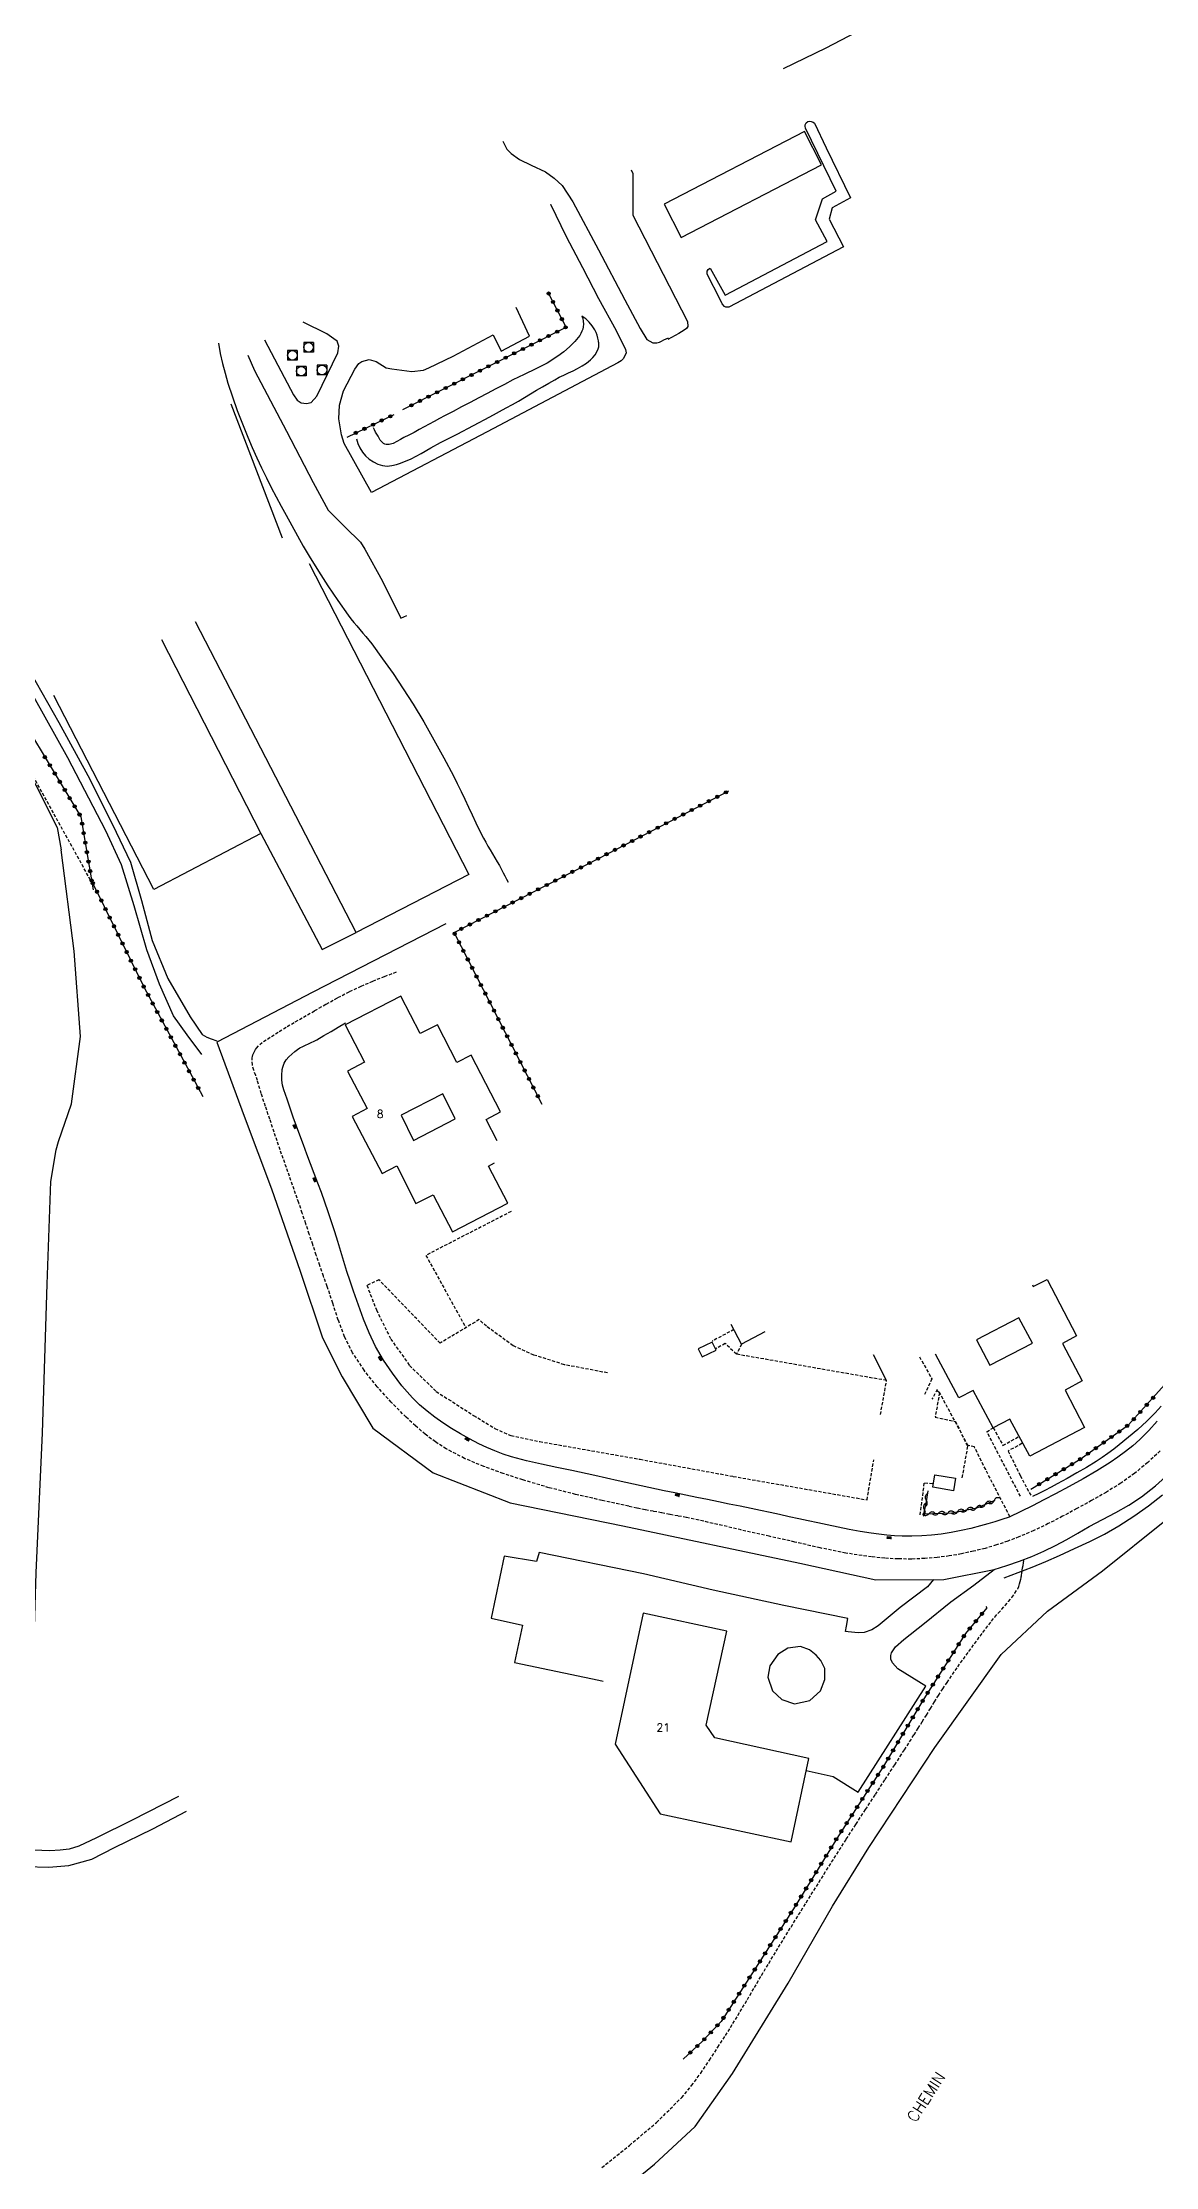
# Model space of a CAD drawing. Header units: millimetres. Extents: x 146997 to 148001, y 141998 to 143001.
# Drawn here: x 147641.2 to 147815.1, y 142335.2 to 142667 of the extents above; entities that cross this region are included whole.
import ezdxf
from ezdxf.enums import TextEntityAlignment as Align

# ---------------------------------------------------------------- set-up
doc = ezdxf.new("R2010")
doc.units = ezdxf.units.MM
doc.linetypes.add('DASHED', pattern=[0.75, 0.5, -0.25])
doc.layers.get('0').update_dxf_attribs({"linetype": 'CONTINUOUS'})
for name, color, linetype in [('W0001', 6, 'DASHED'), ('W0008', 7, 'CONTINUOUS'), ('W0014', 7, 'CONTINUOUS'), ('W0017', 7, 'CONTINUOUS'), ('W0070', 7, 'DASHED'), ('W0101', 7, 'CONTINUOUS'), ('W0104', 1, 'CONTINUOUS'), ('W0112', 1, 'DASHED'), ('W0211', 2, 'CONTINUOUS'), ('W0214', 2, 'CONTINUOUS'), ('W0310', 3, 'CONTINUOUS'), ('W0323', 7, 'CONTINUOUS'), ('W0330', 7, 'CONTINUOUS'), ('W0333', 7, 'CONTINUOUS'), ('W0401', 7, 'CONTINUOUS'), ('W0420', 7, 'CONTINUOUS'), ('W0989', 7, 'CONTINUOUS'), ('W0991', 7, 'CONTINUOUS')]:
    doc.layers.add(name, color=color, linetype=linetype)
doc.styles.get("Standard").update_dxf_attribs({"font": 'romans.shx', "width": 0.85})

# ---------------------------------------------------------------- blocks, each defined once
blk = doc.blocks.new('T401')
for p, q in [((-0.3, 0.3), (0, 0.3)), ((-0.3, -0.25), (-0.3, 0.3)), ((-0.3, 0.15), (0, 0.15)), ((-0.3, 0), (0, 0)), ((0, 0.3), (0, -0.25)), ((-0.3, -0.15), (0, -0.15)), ((-0.3, -0.25), (-0.3, -0.3)), ((-0.3, -0.3), (0, -0.3)), ((0, -0.3), (0, -0.25))]:
    blk.add_line(p, q)
blk = doc.blocks.new('T420')
for p, q in [((0.75, 0.75), (-0.75, 0.75)), ((-0.75, 0.75), (-0.75, -0.75)), ((0.75, 0.75), (0.75, -0.75)), ((0.75, -0.75), (-0.75, -0.75))]:
    blk.add_line(p, q)
blk.add_ellipse((0, 0), major_axis=(-0.53, 0.53), ratio=1, start_param=3.926991, end_param=10.210176)
blk = doc.blocks.new('t323o')
at = {"color": 0, "linetype": 'Continuous'}
for radius in [0.25, 0.15]:
    blk.add_circle((0, 0), radius, dxfattribs=at)
blk = doc.blocks.new('t310o')
at = {"color": 0, "linetype": 'Continuous'}
for centre, start, end in [((-0.5, 0.38), 216.8699, 323.1304), ((0.5, -0.37), 36.8699, 143.1303)]:
    blk.add_arc(centre, 0.625, start, end, dxfattribs=at)

msp = doc.modelspace()

# ---------------------------------------------------------------- linework, layer by layer
at = {"layer": 'W0001'}
msp.add_lwpolyline([(147815.82, 142446.98), (147813.87, 142445.17), (147811.82, 142443.48), (147809.66, 142441.95), (147807.41, 142440.55), (147805.1, 142439.24), (147802.79, 142437.97), (147800.57, 142436.77), (147798.33, 142435.62), (147796.05, 142434.54), (147793.73, 142433.55), (147791.99, 142432.89), (147790.23, 142432.29), (147788.45, 142431.76), (147786.64, 142431.3), (147784.76, 142430.9), (147782.86, 142430.57), (147780.95, 142430.33), (147779.03, 142430.17), (147776.95, 142430.09), (147774.87, 142430.11), (147772.79, 142430.22), (147770.71, 142430.42), (147766.68, 142431.02), (147762.68, 142431.83), (147758.71, 142432.75), (147754.74, 142433.64), (147753.27, 142433.96), (147751.81, 142434.29), (147750.34, 142434.63), (147748.88, 142434.98), (147747.42, 142435.32), (147745.96, 142435.66), (147744.49, 142435.99), (147743.02, 142436.31), (147741.75, 142436.57), (147740.46, 142436.82), (147739.18, 142437.07), (147737.9, 142437.31), (147736.62, 142437.55), (147735.33, 142437.79), (147734.05, 142438.05), (147732.78, 142438.33), (147728.61, 142439.25), (147724.45, 142440.2), (147720.31, 142441.24), (147716.21, 142442.46), (147713.16, 142443.47), (147710.11, 142444.56), (147707.12, 142445.81), (147704.25, 142447.31), (147702.56, 142448.39), (147700.96, 142449.6), (147699.44, 142450.9), (147697.98, 142452.27), (147695.68, 142454.59), (147693.47, 142457.01), (147691.43, 142459.58), (147689.62, 142462.33), (147688.37, 142464.82), (147687.39, 142467.43), (147686.53, 142470.08), (147685.65, 142472.69), (147685.07, 142474.31), (147684.5, 142475.95), (147683.95, 142477.58), (147683.4, 142479.22), (147682.86, 142480.86), (147682.31, 142482.49), (147681.76, 142484.13), (147681.21, 142485.77), (147680.73, 142487.14), (147680.25, 142488.52), (147679.76, 142489.9), (147679.28, 142491.28), (147678.79, 142492.65), (147678.31, 142494.03), (147677.84, 142495.41), (147677.37, 142496.8), (147676.69, 142498.81), (147676.01, 142500.82), (147675.36, 142502.84), (147674.75, 142504.88), (147674.49, 142505.66), (147674.19, 142506.46), (147673.97, 142507.29), (147673.92, 142508.15), (147673.94, 142508.39), (147673.99, 142508.63), (147674.05, 142508.86), (147674.13, 142509.09), (147674.23, 142509.31), (147674.34, 142509.52), (147674.47, 142509.72), (147674.61, 142509.92), (147675.12, 142510.47), (147675.71, 142510.94), (147676.34, 142511.34), (147676.95, 142511.74), (147678.17, 142512.54), (147679.41, 142513.3), (147680.68, 142514.02), (147681.94, 142514.75), (147683.72, 142515.78), (147685.51, 142516.81), (147687.32, 142517.81), (147689.17, 142518.75), (147690.96, 142519.59), (147692.78, 142520.39), (147694.62, 142521.13), (147696.48, 142521.82)], dxfattribs=at)
at = {"layer": 'W0008'}
for points in [[(147704.21, 142529.33), (147683.4, 142518.64), (147668.44, 142510.84)], [(147792.2, 142436.65), (147791.1, 142436.26), (147790, 142435.9), (147788.88, 142435.57), (147787.76, 142435.26), (147786.23, 142434.88), (147784.7, 142434.53), (147783.16, 142434.23), (147781.61, 142433.99), (147780.09, 142433.82), (147778.56, 142433.7), (147777.03, 142433.64), (147775.49, 142433.64), (147774.28, 142433.7), (147773.08, 142433.81), (147771.87, 142433.96), (147770.67, 142434.12), (147768.95, 142434.4), (147767.23, 142434.73), (147765.52, 142435.08), (147763.8, 142435.43), (147762.31, 142435.74), (147760.82, 142436.05), (147759.33, 142436.38), (147757.84, 142436.7), (147756.36, 142437.03), (147754.87, 142437.35), (147753.38, 142437.68), (147751.89, 142437.99), (147750.19, 142438.34), (147748.49, 142438.69), (147746.79, 142439.04), (147745.1, 142439.38), (147743.4, 142439.72), (147741.7, 142440.07), (147740, 142440.42), (147738.31, 142440.77), (147734.7, 142441.54), (147731.1, 142442.33), (147727.49, 142443.12), (147723.89, 142443.92), (147721.53, 142444.42), (147719.16, 142444.89), (147716.79, 142445.41), (147714.45, 142446.05), (147713.15, 142446.49), (147711.86, 142446.98), (147710.59, 142447.52), (147709.35, 142448.1), (147707.9, 142448.85), (147706.49, 142449.64), (147705.1, 142450.49), (147703.75, 142451.39), (147702.5, 142452.28), (147701.26, 142453.21), (147700.07, 142454.21), (147698.97, 142455.29), (147697.34, 142457.15), (147695.84, 142459.13), (147694.47, 142461.19), (147693.22, 142463.32), (147692.2, 142465.42), (147691.33, 142467.58), (147690.54, 142469.77), (147689.77, 142471.96), (147689.24, 142473.49), (147688.73, 142475.03), (147688.25, 142476.58), (147687.77, 142478.13), (147687.31, 142479.69), (147686.83, 142481.24), (147686.34, 142482.79), (147685.82, 142484.32), (147685.29, 142485.83), (147684.75, 142487.34), (147684.2, 142488.84), (147683.63, 142490.34), (147683.07, 142491.84), (147682.5, 142493.33), (147681.95, 142494.83), (147681.39, 142496.33), (147680.88, 142497.73), (147680.36, 142499.12), (147679.86, 142500.52), (147679.39, 142501.93), (147679.15, 142502.66), (147678.9, 142503.4), (147678.7, 142504.15), (147678.59, 142504.93), (147678.57, 142505.26), (147678.57, 142505.6), (147678.58, 142505.93), (147678.6, 142506.26), (147678.65, 142506.6), (147678.73, 142506.93), (147678.82, 142507.25), (147678.95, 142507.56), (147679.27, 142508.1), (147679.67, 142508.58), (147680.12, 142509), (147680.6, 142509.39), (147681, 142509.68), (147681.41, 142509.94), (147681.85, 142510.17), (147682.29, 142510.39), (147682.73, 142510.59), (147683.17, 142510.8), (147683.61, 142511.01), (147684.04, 142511.24), (147685.16, 142511.88), (147686.28, 142512.53), (147687.39, 142513.2), (147688.5, 142513.87)], [(147668.44, 142510.84), (147672.68, 142499.3), (147676.94, 142487.92), (147681.42, 142475.05), (147684.91, 142464.64), (147687.99, 142458.57), (147692.81, 142450.56), (147702.2, 142443.55), (147714.26, 142438.86), (147731.86, 142435.26), (147759.52, 142429.45), (147771.4, 142426.85), (147781.99, 142426.89), (147789.89, 142428.47)], [(147789.89, 142428.47), (147791.87, 142429.08), (147793.82, 142429.76), (147795.75, 142430.51), (147797.64, 142431.32), (147799.46, 142432.2), (147801.23, 142433.17), (147802.97, 142434.16), (147804.72, 142435.15), (147806.79, 142436.27), (147808.87, 142437.37), (147810.92, 142438.53), (147812.88, 142439.83), (147815.07, 142441.55), (147817.15, 142443.41)]]:
    msp.add_lwpolyline(points, dxfattribs=at)
at = {"layer": 'W0014'}
for points in [[(147815.37, 142451.64), (147814.05, 142450.16), (147812.64, 142448.76), (147811.54, 142447.79), (147810.4, 142446.88), (147809.22, 142446.01), (147808.01, 142445.18), (147805.92, 142443.86), (147803.79, 142442.63), (147801.62, 142441.45), (147799.45, 142440.28), (147797.66, 142439.34), (147795.85, 142438.42), (147794.03, 142437.52), (147792.2, 142436.65)], [(147815.99, 142453.97), (147815.05, 142452.96), (147813.71, 142451.63), (147812.32, 142450.35), (147810.89, 142449.12), (147809.43, 142447.92), (147808.55, 142447.24), (147807.66, 142446.59), (147806.75, 142445.96), (147805.83, 142445.35), (147804.33, 142444.42), (147802.81, 142443.54), (147801.27, 142442.68), (147799.73, 142441.84), (147798.77, 142441.33), (147797.81, 142440.82), (147796.85, 142440.33), (147795.88, 142439.85)]]:
    msp.add_lwpolyline(points, dxfattribs=at)
at = {"layer": 'W0017'}
for points in [[(147772.87, 142671), (147763.56, 142666.18), (147756.92, 142662.92)], [(147765.21, 142643.82), (147760.39, 142653.68), (147760.33, 142653.98), (147760.35, 142654.2), (147760.48, 142654.51), (147760.78, 142654.68), (147761.04, 142654.75), (147761.26, 142654.71), (147761.59, 142654.57), (147761.79, 142654.42), (147763.64, 142650.57), (147767.43, 142642.78), (147764.59, 142641.22), (147764.07, 142639.42), (147766.34, 142635.1), (147748.44, 142625.7), (147747.96, 142625.69), (147747.76, 142625.79), (147747.38, 142626.23), (147747.04, 142626.88), (147745.01, 142630.86), (147745.01, 142631.34), (147745.18, 142631.59), (147745.39, 142631.75), (147745.51, 142631.78)], [(147713.1, 142651.61), (147713.73, 142650.39), (147714.43, 142649.69), (147715.72, 142648.76), (147717.55, 142647.86), (147719.76, 142646.84), (147721.15, 142645.82), (147722.36, 142644.7), (147724.05, 142642.17), (147728.03, 142634.63), (147732.17, 142626.86), (147734.58, 142622.36), (147735.58, 142620.65), (147736.52, 142620.13), (147737.17, 142620.11), (147737.56, 142620.22), (147737.91, 142620.4), (147738.26, 142620.6), (147738.97, 142620.92)], [(147733.14, 142647.16), (147733.42, 142646.6), (147733.4, 142640.07), (147741.95, 142623.46), (147742.03, 142622.69), (147741.81, 142622.34), (147741.45, 142622.08), (147740.6, 142621.55), (147738.87, 142620.66)], [(147720.56, 142641.79), (147720.56, 142641.79), (147722.98, 142636.73), (147725.56, 142631.89), (147728.05, 142627.06), (147730.79, 142622.04), (147732.27, 142619.07), (147732.35, 142618.53), (147732.18, 142618.08), (147731.92, 142617.6), (147731.61, 142617.33), (147731.08, 142617), (147710.67, 142606.22), (147692.57, 142596.73), (147688.32, 142604.37), (147687.89, 142605.73), (147687.5, 142608.22), (147687.59, 142610.37), (147688.2, 142612.63), (147689.96, 142615.98), (147690.6, 142616.89), (147691.06, 142617.18), (147692.21, 142617.5), (147693.32, 142617.2), (147694.89, 142616.22), (147695.77, 142616.05), (147698.87, 142615.66), (147700.7, 142615.86), (147701.55, 142616.19), (147705.33, 142618.02), (147711.58, 142621.36), (147712.82, 142618.83), (147717.25, 142621.14), (147715.17, 142625.63), (147715.17, 142625.63)], [(147745.51, 142631.78), (147747.85, 142627.57), (147763.79, 142635.94), (147761.98, 142639.32), (147763.03, 142642.63), (147765.21, 142643.82)], [(147675.88, 142620.6), (147677.96, 142616.61), (147680.41, 142612.01), (147680.95, 142611.17), (147681.59, 142610.76), (147682.44, 142610.62), (147683.15, 142610.82), (147684.06, 142611.76), (147684.88, 142613.5), (147687.3, 142618.53), (147687.46, 142619.58), (147687.22, 142620.37), (147686.71, 142620.72), (147685.62, 142621.51), (147681.92, 142623.37)], [(147673.24, 142618.17), (147674.31, 142615.81), (147679.29, 142606.32), (147683.45, 142598.28), (147685.8, 142593.96), (147688.45, 142591.29), (147690.84, 142588.95), (147691.55, 142587.88), (147694.3, 142582.86), (147697.17, 142577.08), (147698.08, 142577.5)], [(147670.6, 142610.57), (147678.63, 142589.65)], [(147612.32, 142593.04), (147614.43, 142589.8), (147626.85, 142568.48), (147629.86, 142564.04), (147633.24, 142560.08), (147635.81, 142557.51), (147637.9, 142554.93), (147640.12, 142550.99), (147643.47, 142544.39), (147644.1, 142540.92)], [(147666.08, 142508.93), (147663.78, 142512.01), (147661.67, 142514.97), (147659.48, 142519.93), (147657.47, 142525.28), (147655.5, 142532.16), (147653.5, 142538.54), (147651.05, 142543.88), (147645.11, 142555.25), (147638.07, 142567.99)], [(147639.31, 142568.63), (147643.73, 142560.78), (147648.25, 142552.51), (147652.09, 142544.88), (147654.92, 142538.95), (147656.64, 142533.01), (147658.33, 142526.75), (147660.78, 142520.8), (147664.24, 142514.8), (147666.12, 142512.07), (147666.87, 142511.62), (147667.55, 142511.35), (147668.4, 142511.04)], [(147675.29, 142543.43), (147684.85, 142525.32), (147690.17, 142527.98)], [(147632.88, 142407.11), (147636.15, 142404.32), (147639.46, 142404.21), (147640.19, 142427.95), (147641.16, 142449.8), (147641.89, 142473.02), (147642.48, 142489.09), (147643.29, 142494.01), (147643.67, 142495.34), (147645.73, 142501.23), (147647.09, 142511.76), (147646.11, 142525.08), (147644.1, 142540.92)], [(147773.07, 142457.99), (147771.03, 142462.01)], [(147766.65, 142418.77), (147766.8, 142419.6), (147767.03, 142420.79), (147757, 142422.84), (147745.96, 142425.22), (147735.07, 142427.77), (147718.78, 142431.11), (147718.37, 142429.71), (147713.32, 142430.56), (147711.28, 142420.86), (147716.18, 142419.76), (147714.93, 142413.93), (147728.12, 142411.16), (147728.79, 142410.99)], [(147764.7, 142396.14), (147768.61, 142393.67), (147779.2, 142410.23), (147774.83, 142412.96), (147773.98, 142413.88), (147773.75, 142414.45), (147773.73, 142415), (147773.81, 142415.44), (147774.45, 142416.38), (147775.74, 142417.51), (147778.98, 142420.06), (147783.12, 142423.43), (147786.69, 142426.02), (147789.89, 142428.47)], [(147780.42, 142426.89), (147779.46, 142425.76), (147775.21, 142422.51), (147771.75, 142419.67), (147770.77, 142419.03), (147769.56, 142418.61), (147768.72, 142418.58), (147768.08, 142418.62), (147767.04, 142418.71), (147766.65, 142418.77)], [(147759.64, 142416.41), (147757.66, 142416.15), (147756.05, 142415.18), (147754.85, 142413.43), (147754.49, 142411.61), (147755.23, 142409.52), (147756.71, 142408.12), (147758.69, 142407.46), (147761.1, 142407.98), (147762.74, 142409.49), (147763.41, 142411.26), (147763.43, 142413), (147762.79, 142414.23), (147762.07, 142415.08)], [(147762.07, 142415.08), (147761.01, 142415.92), (147759.64, 142416.41)], [(147662.41, 142392.98), (147655.21, 142389.28), (147649.61, 142386.53), (147646.83, 142385.21), (147645.33, 142384.78), (147643.96, 142384.6), (147642.31, 142384.52), (147636.08, 142384.75), (147625.18, 142385.2), (147625.74, 142397.3)], [(147760.52, 142397.03), (147764.7, 142396.14)], [(147634.96, 142382.18), (147642.16, 142381.95), (147645.29, 142382.22), (147648.86, 142383.21), (147652.42, 142385.04), (147658.4, 142387.96), (147663.69, 142390.68)]]:
    msp.add_lwpolyline(points, dxfattribs=at)
at = {"layer": 'W0070'}
msp.add_lwpolyline([(147728.58, 142335.03), (147732.9, 142338.48), (147737.12, 142342.06), (147741.05, 142345.96), (147742.61, 142347.82), (147744.04, 142349.78), (147745.38, 142351.79), (147746.71, 142353.81), (147747.9, 142355.65), (147749.06, 142357.51), (147750.19, 142359.38), (147751.31, 142361.27), (147752.42, 142363.15), (147753.53, 142365.04), (147754.65, 142366.92), (147755.79, 142368.8), (147758.14, 142372.6), (147760.5, 142376.4), (147762.88, 142380.19), (147765.27, 142383.97), (147766.77, 142386.31), (147768.28, 142388.64), (147769.79, 142390.97), (147771.31, 142393.3), (147772.83, 142395.63), (147774.35, 142397.95), (147775.86, 142400.29), (147777.36, 142402.63), (147778.01, 142403.65), (147778.64, 142404.68), (147779.28, 142405.71), (147779.91, 142406.74), (147780.54, 142407.77), (147781.19, 142408.79), (147781.84, 142409.81), (147782.51, 142410.82), (147784.19, 142413.25), (147785.92, 142415.66), (147787.68, 142418.04), (147789.46, 142420.4), (147789.97, 142421.03), (147790.51, 142421.64), (147791.05, 142422.24), (147791.6, 142422.84), (147792.13, 142423.45), (147792.65, 142424.09), (147793.12, 142424.76), (147793.55, 142425.46), (147793.72, 142425.82), (147793.85, 142426.2), (147793.96, 142426.58), (147794.05, 142426.96), (147794.09, 142427.13), (147794.12, 142427.3), (147794.15, 142427.47), (147794.17, 142427.64), (147794.2, 142427.82), (147794.22, 142427.99), (147794.24, 142428.16), (147794.27, 142428.33), (147794.33, 142428.71), (147794.39, 142429.09), (147794.46, 142429.48), (147794.52, 142429.86)], dxfattribs=at)
at = {"layer": 'W0101'}
for points in [[(147682.86, 142585.66), (147707.78, 142537.03), (147690.17, 142527.98), (147665.08, 142576.5)], [(147659.76, 142573.79), (147675.29, 142543.43), (147658.58, 142534.69), (147642.92, 142564.99)], [(147712.24, 142495.46), (147710.49, 142498.77), (147712.74, 142499.94), (147708.17, 142508.83), (147705.92, 142507.68), (147702.92, 142513.58), (147700.21, 142512.22), (147697.18, 142518.04), (147688.48, 142513.54)], [(147688.48, 142513.54), (147691.5, 142507.71), (147688.82, 142506.32), (147691.89, 142500.46), (147689.58, 142499.24), (147694.25, 142490.35), (147696.52, 142491.53), (147699.53, 142485.66), (147702.23, 142487), (147705.26, 142481.22), (147713.87, 142485.72), (147710.84, 142491.48), (147711.82, 142492)], [(147795.86, 142472.91), (147795.98, 142472.69), (147798.15, 142473.79), (147802.74, 142464.97), (147800.57, 142463.78), (147803.64, 142457.95), (147800.95, 142456.47), (147803.98, 142450.63), (147795.45, 142446.14)], [(147754.05, 142465.6), (147750.4, 142463.66), (147748.8, 142466.72)], [(147795.45, 142446.14), (147792.35, 142451.94), (147789.73, 142450.6), (147786.58, 142456.41), (147784.34, 142455.26), (147780.73, 142462.1)]]:
    msp.add_lwpolyline(points, dxfattribs=at)
for points in [[(147703.74, 142502.79), (147697.2, 142499.45), (147699.16, 142495.47), (147705.68, 142498.88)], [(147793.75, 142467.78), (147787.14, 142464.32), (147789.22, 142460.4), (147795.87, 142463.83)], [(147735.05, 142421.64), (147730.64, 142401.19), (147737.68, 142390.3), (147758.18, 142385.9), (147760.91, 142398.91), (147746.25, 142402.14), (147744.88, 142404.16), (147748.08, 142418.8)]]:
    msp.add_lwpolyline(points, close=True, dxfattribs=at)
at = {"layer": 'W0104'}
for points in [[(147760.22, 142653.15), (147738.29, 142641.8), (147740.98, 142636.59), (147762.92, 142647.95)], [(147745.82, 142463.97), (147743.64, 142462.92), (147744.24, 142461.66), (147746.43, 142462.72)], [(147780.61, 142443.24), (147783.84, 142442.71), (147783.52, 142440.77), (147780.29, 142441.31)]]:
    msp.add_lwpolyline(points, close=True, dxfattribs=at)
at = {"layer": 'W0112'}
for points in [[(147648.68, 142536.18), (147637.73, 142555.96), (147633.61, 142563.35)], [(147714.4, 142484.39), (147701.08, 142477.54), (147707.29, 142466.3)], [(147729.45, 142459.17), (147722.72, 142460.46), (147717.95, 142461.97), (147714.7, 142463.43), (147710.54, 142466.46), (147709.4, 142467.5), (147703.31, 142463.82), (147693.75, 142473.74), (147691.86, 142472.87), (147693.34, 142469.03), (147695.58, 142464.47), (147698.53, 142460.34), (147702.69, 142456.27), (147708.54, 142452.53), (147711.88, 142450.49), (147714.38, 142449.37), (147718.86, 142448.45), (147734.54, 142445.68), (147749.12, 142443.01), (147770.01, 142439.34)], [(147749.2, 142465.95), (147745.81, 142464.13)], [(147772.11, 142452.65), (147773.07, 142457.99), (147749.61, 142462.09), (147747.85, 142463.76), (147746.29, 142462.9)], [(147750.4, 142463.66), (147749.61, 142462.09)], [(147778.2, 142461.69), (147780.14, 142458.23), (147779.01, 142455.81)], [(147780.98, 142456.59), (147780.15, 142455.05)], [(147780.98, 142456.42), (147781.34, 142456.11), (147780.66, 142452.24), (147783.84, 142451.59), (147785.72, 142447.71), (147784.83, 142442.72)], [(147792.33, 142436.71), (147788.55, 142444.06), (147786.79, 142447.6), (147785.79, 142447.81), (147781.34, 142456.11)], [(147793.98, 142439.89), (147788.74, 142449.99), (147789.73, 142450.6)], [(147789.73, 142450.6), (147791.24, 142447.85), (147793.78, 142449.26)], [(147794.21, 142448.14), (147792.05, 142446.97), (147793.95, 142443.14), (147795.69, 142439.86)], [(147770.01, 142439.34), (147771.07, 142445.61)], [(147780.25, 142441.86), (147778.91, 142441.95), (147778.26, 142436.89)]]:
    msp.add_lwpolyline(points, dxfattribs=at)
at = {"layer": 'W0211'}
for points in [[(147690.23, 142605.1), (147690.45, 142604.38), (147690.77, 142603.69), (147691.18, 142603.05), (147691.67, 142602.47), (147692.24, 142601.95), (147692.87, 142601.5), (147693.57, 142601.15), (147694.32, 142600.93), (147695.05, 142600.87), (147695.77, 142600.95), (147696.47, 142601.13), (147697.14, 142601.33), (147698.78, 142601.98), (147700.34, 142602.8), (147701.86, 142603.69), (147703.39, 142604.53), (147705.96, 142605.87), (147708.53, 142607.2), (147711.09, 142608.55), (147713.64, 142609.94), (147714.59, 142610.48), (147715.54, 142611.02), (147716.49, 142611.58), (147717.43, 142612.14), (147718.38, 142612.7), (147719.32, 142613.25), (147720.27, 142613.81), (147721.22, 142614.35), (147721.92, 142614.73), (147722.63, 142615.08), (147723.35, 142615.41), (147724.07, 142615.74), (147724.79, 142616.1), (147725.49, 142616.5), (147726.17, 142616.95), (147726.79, 142617.46), (147727.17, 142617.83), (147727.51, 142618.24), (147727.8, 142618.7), (147728.01, 142619.19), (147728.05, 142619.34), (147728.08, 142619.5), (147728.09, 142619.65), (147728.1, 142619.81), (147728.09, 142619.96), (147728.08, 142620.11), (147728.06, 142620.26), (147728.04, 142620.41), (147727.97, 142620.86), (147727.86, 142621.29), (147727.71, 142621.72), (147727.5, 142622.13), (147727.08, 142622.75), (147726.6, 142623.33), (147726.05, 142623.85), (147725.44, 142624.3)], [(147668.65, 142620.04), (147668.95, 142618.47), (147669.31, 142616.91), (147669.71, 142615.36), (147670.15, 142613.82), (147670.84, 142611.68), (147671.61, 142609.55), (147672.42, 142607.45), (147673.27, 142605.36), (147673.95, 142603.75), (147674.67, 142602.16), (147675.41, 142600.58), (147676.18, 142599.01), (147676.92, 142597.53), (147677.69, 142596.07), (147678.48, 142594.62), (147679.27, 142593.17), (147680.14, 142591.57), (147681.01, 142589.97), (147681.91, 142588.37), (147682.84, 142586.8), (147684.29, 142584.46), (147685.78, 142582.13), (147687.32, 142579.84), (147688.92, 142577.59), (147689.36, 142577.01), (147689.82, 142576.44), (147690.29, 142575.88), (147690.76, 142575.33), (147691.23, 142574.77), (147691.7, 142574.21), (147692.17, 142573.65), (147692.61, 142573.07), (147694.3, 142570.76), (147695.95, 142568.43), (147697.54, 142566.06), (147699.08, 142563.65), (147700.74, 142560.9), (147702.33, 142558.11), (147703.87, 142555.29), (147705.38, 142552.45), (147705.99, 142551.25), (147706.58, 142550.03), (147707.16, 142548.81), (147707.73, 142547.59), (147708.31, 142546.36), (147708.89, 142545.14), (147709.48, 142543.93), (147710.1, 142542.73), (147710.44, 142542.11), (147710.78, 142541.49), (147711.14, 142540.88), (147711.49, 142540.27), (147711.85, 142539.66), (147712.21, 142539.05), (147712.56, 142538.43), (147712.9, 142537.82), (147713.17, 142537.32), (147713.43, 142536.83), (147713.69, 142536.33), (147713.94, 142535.83)]]:
    msp.add_lwpolyline(points, dxfattribs=at)
at = {"layer": 'W0214'}
msp.add_lwpolyline([(147725.44, 142624.3), (147725.58, 142623.9), (147725.66, 142623.48), (147725.69, 142623.05), (147725.66, 142622.63), (147725.58, 142622.27), (147725.46, 142621.92), (147725.3, 142621.59), (147725.11, 142621.28), (147724.37, 142620.34), (147723.53, 142619.49), (147722.63, 142618.72), (147721.68, 142618.01), (147720.01, 142616.94), (147718.24, 142616.03), (147716.45, 142615.19), (147714.69, 142614.31), (147713.35, 142613.61), (147712.01, 142612.91), (147710.68, 142612.2), (147709.34, 142611.5), (147708, 142610.8), (147706.66, 142610.1), (147705.33, 142609.4), (147703.99, 142608.69), (147703.2, 142608.27), (147702.4, 142607.84), (147701.61, 142607.41), (147700.82, 142606.98), (147700.02, 142606.55), (147699.23, 142606.12), (147698.43, 142605.71), (147697.62, 142605.3), (147697.09, 142605), (147696.54, 142604.68), (147695.97, 142604.4), (147695.35, 142604.24), (147695.12, 142604.23), (147694.9, 142604.25), (147694.68, 142604.31), (147694.47, 142604.41), (147694.19, 142604.64), (147693.96, 142604.93), (147693.77, 142605.23), (147693.6, 142605.53), (147693.4, 142605.85), (147693.23, 142606.17), (147693.07, 142606.5), (147692.92, 142606.84)], dxfattribs=at)
at = {"layer": 'W0310'}
msp.add_lwpolyline([(147779.52, 142440.75), (147779.18, 142438.77), (147778.83, 142437.16), (147778.94, 142437.14), (147783.3, 142437.33), (147787.19, 142438.11), (147790.01, 142439.27)], dxfattribs=at)
at = {"layer": 'W0323'}
for points in [[(147697.49, 142609.68), (147722.99, 142622.57), (147720.19, 142627.96)], [(147688.77, 142605.39), (147696.15, 142608.93)], [(147619.86, 142590.96), (147622.8, 142586.14), (147633.85, 142568.15), (147647.18, 142546.06), (147649.11, 142534.63)], [(147719.25, 142501.09), (147705.48, 142527.97), (147728.18, 142539.62), (147748.44, 142550.14)], [(147648.75, 142536.27), (147657.04, 142519.41), (147664.54, 142505.46), (147666.23, 142502.38)], [(147795.63, 142440.99), (147803.29, 142445.68), (147810.89, 142451.05), (147815.11, 142455.73), (147821.44, 142462.79), (147828.27, 142470.86), (147838.46, 142482.82), (147845.37, 142491.07), (147849.51, 142495.47)], [(147788.58, 142422.69), (147788.73, 142422.45), (147785.4, 142418.45), (147778.88, 142408.23), (147772.61, 142397.73), (147765.54, 142386.85), (147758.78, 142375.85), (147752.61, 142366.17), (147747.22, 142357.86), (147744.32, 142354.76), (147741.3, 142351.97)]]:
    msp.add_lwpolyline(points, dxfattribs=at)
at = {"layer": 'W0330'}
msp.add_lwpolyline([(147727.92, 142328.26), (147736.8, 142335.53), (147743.18, 142341.43), (147749, 142349.72), (147757.7, 142363.83), (147764.61, 142375.85), (147770.3, 142385.01), (147780.6, 142400.67), (147790.96, 142415.17), (147798.19, 142421.93), (147806.8, 142428.26), (147816.56, 142436.06), (147825.95, 142445.73), (147833.95, 142454.39), (147850.84, 142472.16), (147862.54, 142484.6), (147872.22, 142495.48), (147879.63, 142505.82), (147885.43, 142513.84), (147890.72, 142520.65), (147894.39, 142524.66)], dxfattribs=at)
at = {"layer": 'W0333'}
msp.add_lwpolyline([(147791.45, 142427.18), (147793.64, 142427.98), (147795.81, 142428.83), (147797.96, 142429.72), (147800.09, 142430.65), (147802.45, 142431.72), (147804.8, 142432.82), (147807.12, 142433.99), (147809.37, 142435.29), (147811.71, 142436.8), (147813.98, 142438.41), (147816.17, 142440.13)], dxfattribs=at)

# ---------------------------------------------------------------- block references
at = {"layer": 'W0310'}
for p, rotation in [((147778.97, 142437.8), 257.8105512811405), ((147779.26, 142439.27), 260.0449340345431), ((147785.62, 142437.8), 11.37779163611206), ((147787.09, 142438.09), 11.37779163611206), ((147788.49, 142438.64), 22.19281098026977), ((147789.87, 142439.21), 22.19281098026977), ((147779.67, 142437.17), 2.485555449250898), ((147781.17, 142437.24), 2.485555449250898), ((147782.67, 142437.3), 2.485555449250898), ((147784.15, 142437.5), 11.37779163611206)]:
    msp.add_blockref('t310o', p, dxfattribs=dict(at, rotation=rotation))
at = {"layer": 'W0323'}
for p, rotation in [((147720.26, 142627.83), 117.3787491686848), ((147720.95, 142626.5), 117.3787491686848), ((147721.64, 142625.17), 117.3787491686848), ((147722.33, 142623.83), 117.3787491686848), ((147718.91, 142620.51), 26.80002300303698), ((147720.25, 142621.18), 26.80002300303698), ((147721.59, 142621.86), 26.80002300303698), ((147722.92, 142622.53), 26.80002300303698), ((147712.21, 142617.12), 26.80002300303698), ((147713.55, 142617.8), 26.80002300303698), ((147714.89, 142618.48), 26.80002300303698), ((147716.23, 142619.15), 26.80002300303698), ((147717.57, 142619.83), 26.80002300303698), ((147705.52, 142613.74), 26.80002300303698), ((147706.86, 142614.42), 26.80002300303698), ((147708.2, 142615.09), 26.80002300303698), ((147709.54, 142615.77), 26.80002300303698), ((147710.87, 142616.45), 26.80002300303698), ((147698.82, 142610.36), 26.80002300303698), ((147700.16, 142611.04), 26.80002300303698), ((147701.5, 142611.71), 26.80002300303698), ((147702.84, 142612.39), 26.80002300303698), ((147704.18, 142613.07), 26.80002300303698), ((147692.83, 142607.34), 25.66297796906596), ((147694.18, 142607.99), 25.66297796906596), ((147695.53, 142608.64), 25.66297796906596), ((147690.13, 142606.04), 25.66297796906596), ((147691.48, 142606.69), 25.66297796906596), ((147641.54, 142555.39), 301.1160858983022), ((147642.32, 142554.11), 301.1160858983022), ((147643.09, 142552.83), 301.1160858983022), ((147643.87, 142551.54), 301.1160858983022), ((147644.65, 142550.26), 301.1160858983022), ((147645.42, 142548.97), 301.1160858983022), ((147646.2, 142547.69), 301.1160858983022), ((147743.95, 142547.81), 27.41999542458973), ((147745.29, 142548.5), 27.41999542458973), ((147746.62, 142549.19), 27.41999542458973), ((147747.95, 142549.88), 27.41999542458973), ((147646.97, 142546.41), 301.1160858983022), ((147647.36, 142544.98), 279.5931342627243), ((147737.3, 142544.36), 27.41999542458973), ((147738.63, 142545.05), 27.41999542458973), ((147739.96, 142545.74), 27.41999542458973), ((147741.29, 142546.43), 27.41999542458973), ((147742.62, 142547.12), 27.41999542458973), ((147647.61, 142543.5), 279.5931342627243), ((147647.86, 142542.02), 279.5931342627243), ((147730.64, 142540.9), 27.41999542458973), ((147731.97, 142541.59), 27.41999542458973), ((147733.3, 142542.28), 27.41999542458973), ((147734.63, 142542.97), 27.41999542458973), ((147735.97, 142543.66), 27.41999542458973), ((147648.11, 142540.54), 279.5931342627243), ((147648.36, 142539.06), 279.5931342627243), ((147648.61, 142537.58), 279.5931342627243), ((147723.97, 142537.47), 27.16756104524294), ((147725.31, 142538.15), 27.16756104524294), ((147726.64, 142538.84), 27.16756104524294), ((147727.98, 142539.52), 27.16756104524294), ((147729.31, 142540.21), 27.41999542458973), ((147648.86, 142536.11), 279.5931342627243), ((147649.03, 142535.69), 296.1926427216583), ((147649.7, 142534.35), 296.1926427216583), ((147717.3, 142534.04), 27.16756104524294), ((147718.64, 142534.73), 27.16756104524294), ((147719.97, 142535.41), 27.16756104524294), ((147721.3, 142536.1), 27.16756104524294), ((147722.64, 142536.78), 27.16756104524294), ((147650.36, 142533), 296.1926427216583), ((147651.02, 142531.65), 296.1926427216583), ((147711.96, 142531.3), 27.16756104524294), ((147713.3, 142531.99), 27.16756104524294), ((147714.63, 142532.67), 27.16756104524294), ((147715.97, 142533.36), 27.16756104524294), ((147651.68, 142530.31), 296.1926427216583), ((147652.34, 142528.96), 296.1926427216583), ((147653.01, 142527.62), 296.1926427216583), ((147705.57, 142527.79), 117.1208467834109), ((147706.62, 142528.56), 27.16756104524294), ((147707.96, 142529.25), 27.16756104524294), ((147709.29, 142529.93), 27.16756104524294), ((147710.63, 142530.62), 27.16756104524294), ((147653.67, 142526.27), 296.1926427216583), ((147654.33, 142524.92), 296.1926427216583), ((147706.26, 142526.45), 117.1208467834109), ((147706.94, 142525.12), 117.1208467834109), ((147654.99, 142523.58), 296.1926427216583), ((147655.65, 142522.23), 296.1926427216583), ((147656.32, 142520.89), 296.1926427216583), ((147707.62, 142523.78), 117.1208467834109), ((147708.31, 142522.45), 117.1208467834109), ((147708.99, 142521.11), 117.1208467834109), ((147656.98, 142519.54), 296.1926427216583), ((147657.68, 142518.22), 298.2395109421676), ((147709.68, 142519.78), 117.1208467834109), ((147710.36, 142518.44), 117.1208467834109), ((147658.39, 142516.89), 298.2395109421676), ((147659.1, 142515.57), 298.2395109421676), ((147659.81, 142514.25), 298.2395109421676), ((147711.04, 142517.11), 117.1208467834109), ((147711.73, 142515.77), 117.1208467834109), ((147712.41, 142514.44), 117.1208467834109), ((147660.52, 142512.93), 298.2395109421676), ((147661.23, 142511.61), 298.2395109421676), ((147713.09, 142513.1), 117.1208467834109), ((147713.78, 142511.77), 117.1208467834109), ((147661.94, 142510.29), 298.2395109421676), ((147662.65, 142508.97), 298.2395109421676), ((147663.36, 142507.64), 298.2395109421676), ((147714.46, 142510.43), 117.1208467834109), ((147715.15, 142509.1), 117.1208467834109), ((147715.83, 142507.76), 117.1208467834109), ((147664.07, 142506.32), 298.2395109421676), ((147664.79, 142505), 298.8536226278655), ((147716.51, 142506.43), 117.1208467834109), ((147717.2, 142505.09), 117.1208467834109), ((147665.51, 142503.69), 298.8536226278655), ((147717.88, 142503.76), 117.1208467834109), ((147718.57, 142502.42), 117.1208467834109), ((147814.72, 142455.29), 47.87299256310827), ((147811.7, 142451.96), 47.87299256310827), ((147812.71, 142453.07), 47.87299256310827), ((147813.72, 142454.18), 47.87299256310827), ((147806.98, 142448.29), 35.28125524810459), ((147808.21, 142449.16), 35.28125524810459), ((147809.43, 142450.02), 35.28125524810459), ((147810.66, 142450.89), 35.28125524810459), ((147802.03, 142444.91), 31.43863905968105), ((147803.31, 142445.69), 35.28125524810459), ((147804.53, 142446.56), 35.28125524810459), ((147805.76, 142447.42), 35.28125524810459), ((147796.91, 142441.78), 31.43863905968105), ((147798.19, 142442.56), 31.43863905968105), ((147799.47, 142443.34), 31.43863905968105), ((147800.75, 142444.12), 31.43863905968105), ((147787.98, 142421.54), 230.2071146318609), ((147785.15, 142418.05), 237.4367797622176), ((147786.06, 142419.23), 230.2071146318609), ((147787.02, 142420.39), 230.2071146318609), ((147783.53, 142415.52), 237.4367797622176), ((147784.34, 142416.78), 237.4367797622176), ((147781.11, 142411.73), 237.4367797622176), ((147781.92, 142412.99), 237.4367797622176), ((147782.72, 142414.25), 237.4367797622176), ((147778.7, 142407.93), 239.194605303294), ((147779.49, 142409.2), 237.4367797622176), ((147780.3, 142410.46), 237.4367797622176), ((147777.16, 142405.35), 239.194605303294), ((147777.93, 142406.64), 239.194605303294), ((147774.86, 142401.48), 239.194605303294), ((147775.62, 142402.77), 239.194605303294), ((147776.39, 142404.06), 239.194605303294), ((147773.32, 142398.91), 239.194605303294), ((147774.09, 142400.2), 239.194605303294), ((147770.91, 142395.11), 236.9455871383309), ((147771.73, 142396.37), 236.9455871383309), ((147772.55, 142397.62), 236.9455871383309), ((147768.46, 142391.34), 236.9455871383309), ((147769.27, 142392.59), 236.9455871383309), ((147770.09, 142393.85), 236.9455871383309), ((147766.82, 142388.82), 236.9455871383309), ((147767.64, 142390.08), 236.9455871383309), ((147764.41, 142385.02), 238.4616839357257), ((147765.2, 142386.3), 238.4616839357257), ((147766, 142387.56), 236.9455871383309), ((147762.84, 142382.46), 238.4616839357257), ((147763.63, 142383.74), 238.4616839357257), ((147760.49, 142378.63), 238.4616839357257), ((147761.28, 142379.91), 238.4616839357257), ((147762.06, 142381.18), 238.4616839357257), ((147758.12, 142374.8), 237.448026980792), ((147758.92, 142376.07), 238.4616839357257), ((147759.71, 142377.35), 238.4616839357257), ((147756.5, 142372.28), 237.448026980792), ((147757.31, 142373.54), 237.448026980792), ((147754.08, 142368.48), 237.448026980792), ((147754.89, 142369.75), 237.448026980792), ((147755.7, 142371.01), 237.448026980792), ((147752.47, 142365.95), 237.0410826265137), ((147753.28, 142367.22), 237.448026980792), ((147750.02, 142362.18), 237.0410826265137), ((147750.83, 142363.44), 237.0410826265137), ((147751.65, 142364.7), 237.0410826265137), ((147747.57, 142358.4), 237.0410826265137), ((147748.39, 142359.66), 237.0410826265137), ((147749.2, 142360.92), 237.0410826265137), ((147744.58, 142355.05), 226.8439145194133), ((147745.61, 142356.14), 226.8439145194133), ((147746.64, 142357.24), 226.8439145194133), ((147742.4, 142352.99), 222.848964310112), ((147743.5, 142354.01), 222.848964310112)]:
    msp.add_blockref('t323o', p, dxfattribs=dict(at, rotation=rotation))
at = {"layer": 'W0401'}
for p, rotation in [((147680.72, 142497.73), 20.47025816991231), ((147683.86, 142489.44), 20.56787523353013), ((147694.08, 142461.54), 31.1925896573218), ((147707.6, 142448.92), 61.33194684178363), ((147740.42, 142440.23), 78.30857326914708), ((147773.51, 142433.58), 84.48626080737019)]:
    msp.add_blockref('T401', p, dxfattribs=dict(at, rotation=rotation))
at = {"layer": 'W0420'}
for p in [(147680.23, 142618.17), (147682.75, 142619.42), (147681.6, 142615.69), (147684.84, 142615.87)]:
    msp.add_blockref('T420', p, dxfattribs=at)

# ---------------------------------------------------------------- texts
at = {"layer": 'W0989'}
msp.add_text('CHEMIN', height=1.75, rotation=56.8205, dxfattribs=at).set_placement((147777.59, 142341.92))
at = {"layer": 'W0991'}
for s, p in [('8', (147693.94, 142499.63)), ('21', (147738.17, 142403.77))]:
    msp.add_text(s, height=1.25, dxfattribs=at).set_placement(p, align=Align.MIDDLE_CENTER)

doc.saveas('drawing.dxf')
